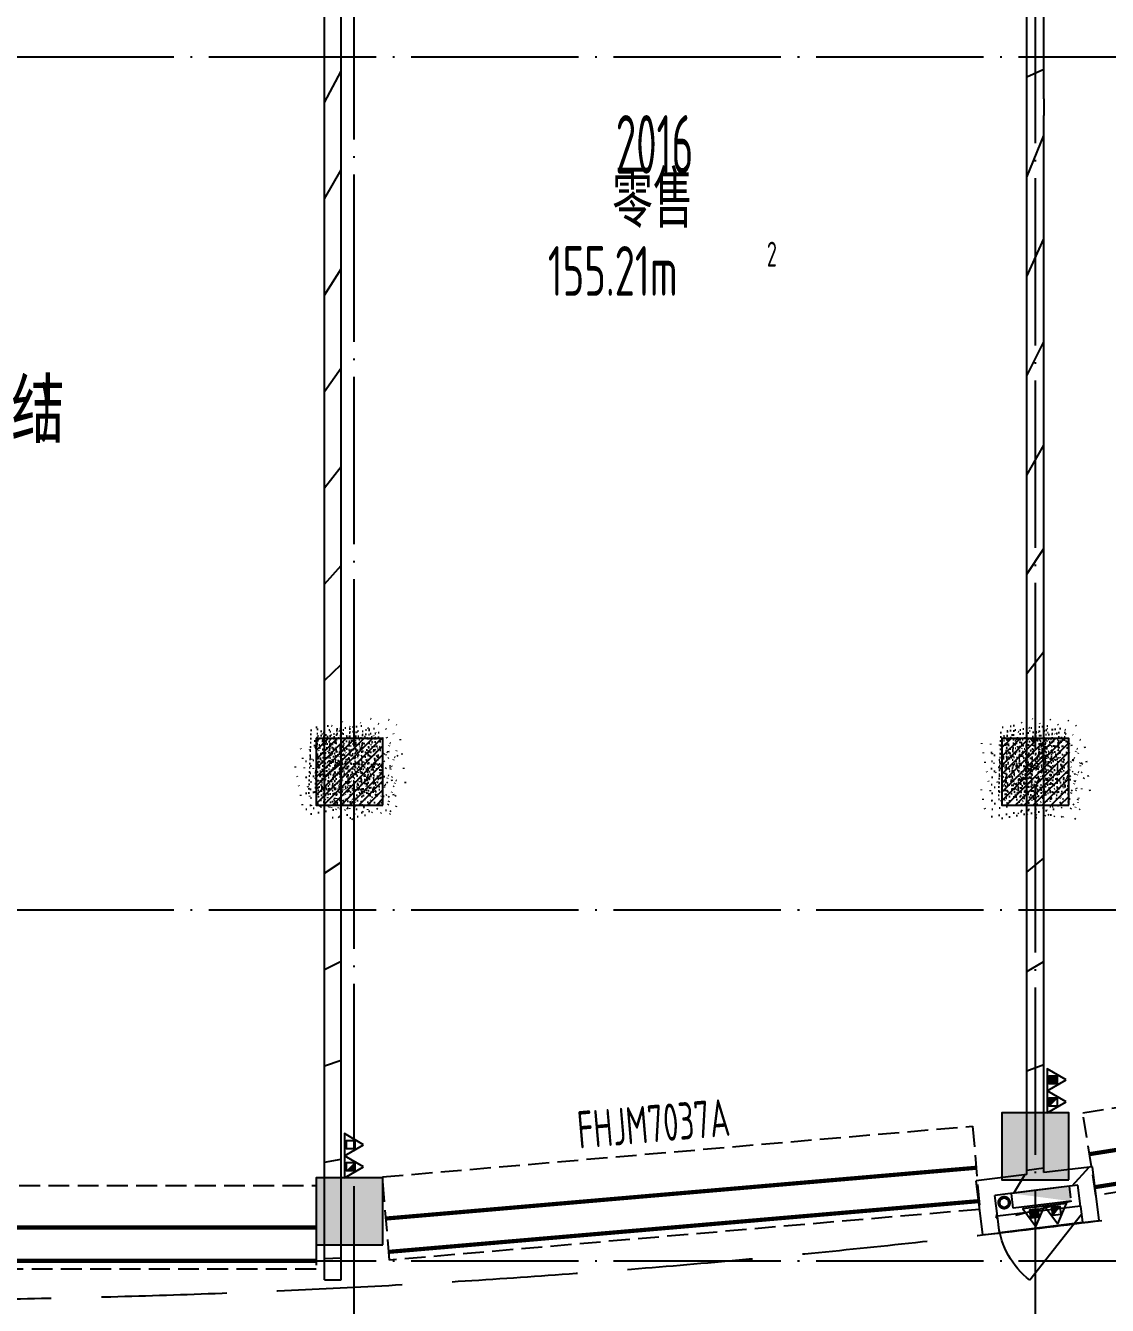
# Model space of a CAD drawing. Header units: inches. Extents: x 0 to 1813292486, y 0 to 3473589894.
# Drawn here: x 600622113 to 600635047, y 3473256286 to 3473271594 of the extents above; entities that cross this region are included whole.
import ezdxf
from ezdxf.enums import TextEntityAlignment as Align

# ---------------------------------------------------------------- set-up
doc = ezdxf.new("R2010")
doc.units = ezdxf.units.IN
doc.header["$LTSCALE"] = 1000
doc.header["$MEASUREMENT"] = 0
for name, pattern in [('AX-MALL-GIRD-200$0$DOTE', [2.4200000000000004, 2, -0.2, 0.02, -0.2]), ('AX-MALL-WALL-P02-QT$0$Ax-Dxs-Wall-P01-150$0$DASH', [0.35, 0.25, -0.1]), ('AX-MALL-WALL-P02-QT$0$DASH', [0.35, 0.25, -0.1])]:
    doc.linetypes.add(name, pattern=pattern)
for name, color, linetype in [('A-Anno-Note', 241, 'Continuous'), ('AX-MALL-DIM-P02$0$A-Anno-Dims', 3, 'Continuous'), ('AX-MALL-DIM-P02$0$A-Detl-Thin', 131, 'Continuous'), ('AX-MALL-GIRD-200$0$A-Grid', 222, 'AX-MALL-GIRD-200$0$DOTE'), ('AX-MALL-P02-200$0$A-Anno-Note', 241, 'Continuous'), ('AX-MALL-WALL-P02$0$A-Anno-Note', 241, 'Continuous'), ('AX-MALL-WALL-P02-QT$0$A-Detl-Fine', 152, 'Continuous'), ('AX-MALL-WALL-P02-QT$0$A-Detl-Thin', 131, 'Continuous'), ('AX-MALL-WALL-P02-QT$0$A-Wall', 2, 'Continuous'), ('AX-MALL-WALL-P02-QT$0$A-Wall-Patt', 13, 'Continuous'), ('AX-MALL-WALL-P02-QT$0$A-Wind', 4, 'Continuous'), ('AX-MALL-WORD-P02$0$A-Anno-Note', 241, 'Continuous'), ('AX-MALL-WORD-P02$0$A-Spac-Iden', 231, 'Continuous'), ('AX-MALL-WORD-P02$0$A-Wind-Iden', 11, 'Continuous'), ('AX-MALL-ZTKD-P02$0$A-Anno-Note', 241, 'Continuous'), ('PX-MALL-P02-LG$0$P-Exsh', 31, 'Continuous'), ('PX-MALL-P02-LG$0$P-Hydt-Boxx', 221, 'Continuous'), ('PX-MALL-P02-LG$0$P-Hydt-Pipe', 221, 'Continuous'), ('PX-MALL-P02-LG$0$P-Pipe-Risr', 7, 'Continuous'), ('PX-MALL-P02-LG$0$P-Pipe-Risr-Arch', 6, 'Continuous'), ('PX-MALL-P02-LG$0$P-Pipe-Risr-W100', 6, 'Continuous'), ('PX-MALL-P02-LG$0$P-Pipe-Risr-W50', 6, 'Continuous'), ('SX-MALL-WALL-R-BZ$0$S-COLU', 30, 'Continuous'), ('SX-MALL-WALL-R-BZ$0$S-COLU-LSZ', 30, 'Continuous'), ('SX-MALL-WALL-R-BZ$0$S-PATT-BMCO', 7, 'Continuous'), ('SX-MALL-WALL-R-BZ$0$S-PATT-WALL', 83, 'Continuous')]:
    doc.layers.add(name, color=color, linetype=linetype)
doc.styles.add('AX-MALL-DIM-P02$0$_TCH_DIM_T3', font='gbenor.shx')
doc.styles.add('AX-MALL-WORD-P02$0$_TCH_DIM', font='gbenor.shx')
doc.styles.add('AX-MALL-WORD-P02$0$_TCH_SPACE', font='gbenor.shx', dxfattribs={"bigfont": 'gbcbig.shx'})
doc.styles.add('AX-MALL-WORD-P02$0$_TCH_WINDOW', font='gbenor.shx', dxfattribs={"bigfont": 'gbcbig.shx'})
doc.styles.add('AX-MALL-WORD-P02$0$STANDARD', font='gbenor.shx', dxfattribs={"bigfont": 'gbcbig.shx'})
doc.styles.add('PX-MALL-P02-LG$0$jzfz', font='gbenor.shx', dxfattribs={"bigfont": 'gbcbig.shx'})
doc.dimstyles.new('AX-MALL-DIM-P02$0$_TCH_ARCH&&180', dxfattribs={"dimtxt": 535.5, "dimasz": 270, "dimexe": 450, "dimexo": 450, "dimgap": 137.25, "dimtad": 1, "dimdec": 0, "dimzin": 0, "dimdsep": 46, "dimtxsty": 'AX-MALL-DIM-P02$0$_TCH_DIM_T3', "dimblk": 'AX-MALL-DIM-P02$0$_ArchTick', "dimcen": 0.09, "dimclrt": 7, "dimazin": 2, "dimtfac": 1, "dimtdec": 0, "dimtix": 1, "dimtmove": 2, "dimatfit": 3, "dimfxl": 500, "dimtolj": 1, "dimtzin": 0, "dimarcsym": 0})
pattern_1 = [(24.56816130816271, (600578611.2237192, 3473080110.365553), (-31.18316059493327, 68.21004687955141), []), (29.56816130816269, (600578611.2237192, 3473080110.365553), (97.53445421719282, -46.37920051396389), [11.25, -123.75]), (334.5681613081628, (600578611.2237192, 3473080110.365553), (19.88439777927527, 112.9961142827297), [9, -99]), (80.01956130816268, (600578619.3515904, 3473080106.50062), (117.4189029658641, 66.61682168402376), [9.5610285, -105.1713168]), (25.75236130816271, (600578621.6965042, 3473080138.478197), (141.3476152528434, -79.15081592627133), [16.875, -185.625]), (76.20376130816268, (600578633.4754679, 3473080131.882288), (182.3878362876093, 87.98253897351975), [14.3415432, -157.75695]), (330.7523613081627, (600578621.6965042, 3473080138.478197), (182.3877676281842, 87.98268140648725), [13.49999999999997, -148.4999999999995]), (0.5681613081627113, (600578633.1346302, 3473080126.213644), (62.82047319493842, -87.84980448085341), [11.24999999999997, -123.7499999999997]), (305.5681613081627, (600578633.1346302, 3473080126.213644), (72.17288941707483, 89.18848104565322), [8.999999999999966, -98.99999999999973]), (51.01956130816269, (600578638.3696649, 3473080118.892823), (134.9933625472827, 1.338571315216136), [9.561028499999967, -105.1713167999997]), (17.06816130816274, (600578611.2237192, 3473080110.365553), (19.14085715648196, 46.15589493569758), [0.75, -97.8, 0.75, -100.5, 0.75, -99.375]), (347.0681613081627, (600578611.2237192, 3473080110.365553), (57.63084700165395, 41.66442755963357), [0.7499999999999979, -57.29999999999986, 0.7499999999999979, -95.54999999999973, 0.7499999999999979, -37.87499999999986]), (307.0681613081626, (600578579.8781208, 3473080122.042708), (73.85474000760384, -31.12342332406966), [0.75, -37.5, 0.75, -117, 0.75, -155.25]), (297.0681613081627, (600578565.8217986, 3473080127.2791), (87.21641676177077, -16.46683783357052), [0.75, -48.75, 0.75, -77.69999999999999, 0.75, -110.25])]
pattern_2 = [(45, (0, 359.0227), (-353.55353201463, 353.55353201463), [])]

# ---------------------------------------------------------------- blocks, each defined once
blk = doc.blocks.new('AX-MALL-WORD-P02')
at = {"layer": 'AX-MALL-WORD-P02$0$A-Anno-Note'}
for s, height, rotation, style, width, p in [('2016', 700, 339.5681613092015, 'AX-MALL-WORD-P02$0$STANDARD', 0.6, (600449484.8918779, 3473108797.201736)), ('结', 675.177304964539, 339.5681613331429, 'AX-MALL-WORD-P02$0$_TCH_DIM', 0.7, (600441612.7081481, 3473108368.539281)), (')', 595, 339.5681613331429, 'AX-MALL-WORD-P02$0$_TCH_DIM', 0.7, (600441935.1063467, 3473108248.436492))]:
    blk.add_text(s, height=height, rotation=rotation, dxfattribs=dict(at, style=style, width=width)).set_placement(p)
at = {"layer": 'AX-MALL-WORD-P02$0$A-Anno-Note', "style": 'AX-MALL-WORD-P02$0$STANDARD'}
blk.add_text('零售', height=675.177304964539, rotation=339.5681613092015, dxfattribs=at).set_placement((600449220.5060718, 3473108209.680972))
at = {"layer": 'AX-MALL-WORD-P02$0$A-Spac-Iden', "style": 'AX-MALL-WORD-P02$0$_TCH_SPACE', "width": 0.7}
for s, height, p in [('155.21m', 595, (600448214.0030861, 3473107710.912756)), ('2', 297.5, (600450789.4823455, 3473107124.968574))]:
    blk.add_text(s, height=height, rotation=339.5681613093329, dxfattribs=at).set_placement(p)
at = {"layer": 'AX-MALL-WORD-P02$0$A-Wind-Iden', "style": 'AX-MALL-WORD-P02$0$_TCH_WINDOW', "width": 0.7}
blk.add_text('FHJM7037A', height=446.25, rotation=344.4860253286417, dxfattribs=at).set_placement((600445002.4164035, 3473098020.372301))
blk = doc.blocks.new('AX-MALL-GIRD-200')
at = {"layer": 'AX-MALL-GIRD-200$0$A-Grid'}
for p, q in [((600239047.6805397, 3473188679.873316), (600596943.6846381, 3473055353.110034)), ((600235486.9336561, 3473179121.574219), (600593382.9377552, 3473045794.810937)), ((600234020.7437632, 3473175185.804002), (600591916.7478616, 3473041859.04072)), ((600458372.2544507, 3473141628.349212), (600419642.7155019, 3473037664.622131)), ((600427279.9838982, 3473034819.515553), (600466009.5228474, 3473138783.242634))]:
    blk.add_line(p, q, dxfattribs=at)
blk = doc.blocks.new('*U90')
at = {"layer": 'AX-MALL-WALL-P02-QT$0$A-Detl-Fine', "color": 152, "linetype": 'AX-MALL-WALL-P02-QT$0$Ax-Dxs-Wall-P01-150$0$DASH'}
blk.add_lwpolyline([(-999.9999999802055, 13313.50470895151), (-999.9999999740688, 5960.840398866126), (2.220588157797465e-08, 5960.8403988624), (1.606917976459954e-08, 13313.50470895524)], close=True, dxfattribs=at)
at = {"layer": 'AX-MALL-WALL-P02-QT$0$A-Detl-Thin', "linetype": 'AX-MALL-WALL-P02-QT$0$Ax-Dxs-Wall-P01-150$0$DASH', "const_width": 49.99999999999998}
for points in [[(-899.9999999777941, 5960.8403988624), (-899.9999999839308, 13313.50470894779)], [(-499.9999999740688, 5960.840398866126), (-499.9999999802055, 13313.50470895151)]]:
    blk.add_lwpolyline(points, dxfattribs=at)
blk = doc.blocks.new('*U91')
at = {"layer": 'AX-MALL-WALL-P02-QT$0$A-Detl-Fine', "color": 152, "linetype": 'AX-MALL-WALL-P02-QT$0$Ax-Dxs-Wall-P01-150$0$DASH'}
blk.add_lwpolyline([(-999.9999999817767, 12891.77459763561), (-999.9999999746326, 5809.51490769438), (2.164210854971316e-08, 5809.514907690655), (1.449802766728681e-08, 12891.77459763934)], close=True, dxfattribs=at)
at = {"layer": 'AX-MALL-WALL-P02-QT$0$A-Detl-Thin', "linetype": 'AX-MALL-WALL-P02-QT$0$Ax-Dxs-Wall-P01-150$0$DASH', "const_width": 49.99999999999998}
for points in [[(-899.9999999783579, 5809.514907690655), (-899.999999985502, 12891.77459763189)], [(-499.9999999746326, 5809.51490769438), (-499.9999999817767, 12891.77459763561)]]:
    blk.add_lwpolyline(points, dxfattribs=at)
blk = doc.blocks.new('*U92')
at = {"layer": 'AX-MALL-WALL-P02-QT$0$A-Detl-Fine', "color": 152, "linetype": 'AX-MALL-WALL-P02-QT$0$Ax-Dxs-Wall-P01-150$0$DASH'}
blk.add_lwpolyline([(-999.9999999737013, 15059.51490586226), (-999.9999999729562, 6259.514908188981), (2.331853465875611e-08, 6259.514908185256), (2.257343112432864e-08, 15059.51490586598)], close=True, dxfattribs=at)
at = {"layer": 'AX-MALL-WALL-P02-QT$0$A-Detl-Thin', "linetype": 'AX-MALL-WALL-P02-QT$0$Ax-Dxs-Wall-P01-150$0$DASH', "const_width": 49.99999999999998}
for points in [[(-899.9999999766815, 6259.514908185256), (-899.9999999774266, 15059.51490585853)], [(-499.9999999729562, 6259.514908188981), (-499.9999999737013, 15059.51490586226)]]:
    blk.add_lwpolyline(points, dxfattribs=at)
blk = doc.blocks.new('SX-MALL-WALL-R-BZ')
at = {"layer": 'SX-MALL-WALL-R-BZ$0$S-PATT-BMCO'}
h = blk.add_hatch(color=256, dxfattribs=at)
h.dxf.hatch_style = 1
h.paths.add_polyline_path([(600442404.8573385, 3473097763.631351), (600442684.1316042, 3473098513.301868), (600441934.4610868, 3473098792.576134), (600441655.1868212, 3473098042.905617)])
h = blk.add_hatch(color=256, dxfattribs=at)
h.dxf.hatch_style = 1
h.paths.add_polyline_path([(600450359.8761798, 3473095628.250534), (600450639.1504452, 3473096377.921052), (600449889.4799278, 3473096657.195317), (600449610.2056624, 3473095907.524799)])
at = {"layer": 'SX-MALL-WALL-R-BZ$0$S-PATT-WALL'}
h = blk.add_hatch(dxfattribs=at)
h.set_pattern_fill('钢筋混凝土', color=256, scale=15, pattern_type=2)
h.set_pattern_definition(pattern_1)
h.paths.add_polyline_path([(600444239.6892631, 3473102688.966655), (600444518.9635276, 3473103438.637171), (600443769.29301, 3473103717.911436), (600443490.0187454, 3473102968.24092)])
h = blk.add_hatch(dxfattribs=at)
h.set_pattern_fill('钢筋混凝土', color=256, scale=15, pattern_type=2)
h.set_pattern_definition(pattern_1)
h.paths.add_polyline_path([(600451923.8120666, 3473099826.405435), (600452203.086331, 3473100576.075951), (600451453.4158134, 3473100855.350216), (600451174.1415489, 3473100105.6797)])
at = {"layer": 'SX-MALL-WALL-R-BZ$0$S-COLU'}
for points in [[(600444239.6892631, 3473102688.966655), (600444518.9635276, 3473103438.637171), (600443769.29301, 3473103717.911436), (600443490.0187454, 3473102968.24092)], [(600451923.8120666, 3473099826.405435), (600452203.086331, 3473100576.075951), (600451453.4158134, 3473100855.350216), (600451174.1415489, 3473100105.6797)]]:
    blk.add_lwpolyline(points, close=True, dxfattribs=at)
at = {"layer": 'SX-MALL-WALL-R-BZ$0$S-COLU-LSZ'}
for points in [[(600442404.8573385, 3473097763.631351), (600442684.1316042, 3473098513.301868), (600441934.4610868, 3473098792.576134), (600441655.1868212, 3473098042.905617)], [(600450359.8761798, 3473095628.250534), (600450639.1504452, 3473096377.921052), (600449889.4799278, 3473096657.195317), (600449610.2056624, 3473095907.524799)]]:
    blk.add_lwpolyline(points, close=True, dxfattribs=at)
blk = doc.blocks.new('SX-MALL-WALL-R-2F~3F')
blk.add_blockref('SX-MALL-WALL-R-BZ', (-1.192092895507812e-06, -9.5367431640625e-07))
blk = doc.blocks.new('SX-MALL-WALL-2F~3F')
blk.add_blockref('SX-MALL-WALL-R-2F~3F', (0, 0))
blk = doc.blocks.new('AX-MALL-WALL-P02-QT$0$$DorLib2D$00000114')
at = {"color": 0}
blk.add_line((0.4999999999999964, 3.552713678800501e-15), (-0.2071067811864751, 0.7071067811864857), dxfattribs=at)
blk.add_arc((0.5000000000013856, -1.154631945610163e-12), 1.000000000001696, 135, 180, dxfattribs=at)
blk = doc.blocks.new('AX-MALL-WALL-P02-QT')
at = {"layer": 'AX-MALL-WALL-P02-QT$0$A-Wall-Patt'}
h = blk.add_hatch(dxfattribs=at)
h.set_pattern_fill('普通砖', color=256, scale=200, style=0)
h.set_pattern_definition(pattern_2)
h.paths.add_polyline_path([(600441789.28658, 3473097543.506347), (600448344.261285, 3473115139.367795), (600448316.6980251, 3473115256.349466), (600448191.7529389, 3473115302.895176), (600441601.8689507, 3473097613.324914)])
h = blk.add_hatch(dxfattribs=at)
h.set_pattern_fill('普通砖', color=256, scale=200, style=0)
h.set_pattern_definition(pattern_2)
h.paths.add_polyline_path([(600454495.2043418, 3473107779.26965), (600454592.5200498, 3473107849.528124), (600456320.5295677, 3473112488.114453), (600456250.0936083, 3473112585.496279), (600456133.1119386, 3473112557.933019), (600454370.3914919, 3473107826.170329)])
h = blk.add_hatch(dxfattribs=at)
h.set_pattern_fill('普通砖', color=256, scale=200, style=0)
h.set_pattern_definition(pattern_2)
h.paths.add_polyline_path([(600449991.4088639, 3473095773.505507), (600450108.8632256, 3473095813.813601), (600454522.7014835, 3473107662.110495), (600454495.2043418, 3473107779.26965), (600454370.3914919, 3473107826.170329), (600449912.9931644, 3473095860.942862)])
h = blk.add_hatch(dxfattribs=at)
h.set_pattern_fill('普通砖', color=256, scale=200, style=0)
h.set_pattern_definition(pattern_2)
h.paths.add_polyline_path([(600454495.2043418, 3473107779.26965), (600454522.7014835, 3473107662.110495), (600454592.520047, 3473107849.528125)])
h = blk.add_hatch(dxfattribs=at)
h.set_pattern_fill('普通砖', color=256, scale=200, style=0)
h.set_pattern_definition(pattern_2)
h.paths.add_polyline_path([(600449166.5219787, 3473095372.003654), (600449407.759915, 3473095519.666304), (600449466.2444694, 3473095762.729169), (600449318.5818202, 3473096003.967105)])
h = blk.add_hatch(dxfattribs=at)
h.set_pattern_fill('普通砖', color=256, scale=200, style=0)
h.set_pattern_definition(pattern_2)
h.paths.add_polyline_path([(600449991.4088639, 3473095773.505507), (600449912.9931644, 3473095860.942862), (600449318.5818202, 3473096003.967105), (600449466.2444694, 3473095762.729169), (600449952.3702017, 3473095645.76006)])
h = blk.add_hatch(dxfattribs=at)
h.set_pattern_fill('普通砖', color=256, scale=200, style=0)
h.set_pattern_definition(pattern_2)
h.paths.add_polyline_path([(600450438.4959339, 3473095528.790951), (600450679.7338701, 3473095676.4536), (600450108.8632256, 3473095813.813601), (600449991.4088639, 3473095773.505507), (600449952.3702017, 3473095645.76006)])
h = blk.add_hatch(dxfattribs=at)
h.set_pattern_fill('普通砖', color=256, scale=200, style=0)
h.set_pattern_definition(pattern_2)
h.paths.add_polyline_path([(600450380.0113794, 3473095285.728085), (600450527.6740285, 3473095044.490149), (600450679.7338701, 3473095676.4536), (600450438.4959339, 3473095528.790951)])
h = blk.add_hatch(dxfattribs=at)
h.set_pattern_fill('普通砖', color=256, scale=200, style=0)
h.set_pattern_definition(pattern_2)
h.paths.add_polyline_path([(600449166.5219787, 3473095372.003654), (600449360.9722711, 3473095325.216011), (600449407.759915, 3473095519.666304)])
h = blk.add_hatch(dxfattribs=at)
h.set_pattern_fill('普通砖', color=256, scale=200, style=0)
h.set_pattern_definition(pattern_2)
h.paths.add_polyline_path([(600450380.0113794, 3473095285.728085), (600450333.2237355, 3473095091.277793), (600450527.6740285, 3473095044.490149)])
at = {"layer": 'AX-MALL-WALL-P02-QT$0$A-Detl-Thin', "linetype": 'AX-MALL-WALL-P02-QT$0$DASH', "ltscale": 6}
blk.add_lwpolyline([(600457915.8045951, 3473093560.008394, -0.09005069702751382), (600418050.274851, 3473107929.909014)], format="xyb", dxfattribs=at)
at = {"layer": 'AX-MALL-WALL-P02-QT$0$A-Wall'}
for p, q in [((600441601.8689507, 3473097613.324914), (600448191.7529389, 3473115302.895176)), ((600441789.28658, 3473097543.506347), (600448344.261285, 3473115139.367795)), ((600454370.3914919, 3473107826.170329), (600456133.1119386, 3473112557.933019)), ((600454592.5200498, 3473107849.528124), (600456320.5295677, 3473112488.114453)), ((600449912.9931644, 3473095860.942862), (600454370.3914919, 3473107826.170329)), ((600454592.520047, 3473107849.528125), (600454522.7014873, 3473107662.110493)), ((600454592.5200499, 3473107849.528124), (600454592.520047, 3473107849.528125)), ((600450108.8632256, 3473095813.813601), (600454522.7014835, 3473107662.110495)), ((600454522.7014835, 3473107662.110495), (600454522.7014873, 3473107662.110493)), ((600441601.8689507, 3473097613.324914), (600441789.28658, 3473097543.506347)), ((600449166.5219787, 3473095372.003654), (600449318.5818202, 3473096003.967105)), ((600449912.9931644, 3473095860.942862), (600449318.5818202, 3473096003.967105)), ((600450679.7338701, 3473095676.4536), (600450108.8632256, 3473095813.813601)), ((600449407.759915, 3473095519.666304), (600449466.2444694, 3473095762.729169)), ((600449952.3702017, 3473095645.76006), (600449466.2444694, 3473095762.729169)), ((600450438.4959339, 3473095528.790951), (600449952.3702017, 3473095645.76006)), ((600450527.6740285, 3473095044.490149), (600450679.7338701, 3473095676.4536)), ((600449360.9722711, 3473095325.216011), (600449407.7599148, 3473095519.666304)), ((600450380.0113794, 3473095285.728085), (600450438.4959339, 3473095528.790951)), ((600449166.5219787, 3473095372.003654), (600449360.9722711, 3473095325.216011)), ((600450380.0113794, 3473095285.728085), (600450333.2237355, 3473095091.277793)), ((600450333.2237355, 3473095091.277793), (600450527.6740285, 3473095044.490149))]:
    blk.add_line(p, q, dxfattribs=at)
at = {"layer": 'AX-MALL-WALL-P02-QT$0$A-Wind'}
for p, q in [((600450380.0113791, 3473095285.728086), (600449407.7599148, 3473095519.666304)), ((600450333.2237355, 3473095091.277793), (600449360.9722711, 3473095325.216011))]:
    blk.add_line(p, q, dxfattribs=at)
at = {"layer": 'AX-MALL-WALL-P02-QT$0$A-Detl-Thin'}
blk.add_blockref('SX-MALL-WALL-2F~3F', (0, 0), dxfattribs=at)
at = {"layer": 'AX-MALL-WALL-P02-QT$0$A-Detl-Thin', "color": 5, "xscale": -1}
for name, p, rotation in [('*U92', (600427789.5534439, 3473103961.658553), 249.568161319517), ('*U91', (600437083.4674959, 3473100079.830512), 254.4860252387132), ('*U90', (600444954.6023726, 3473097502.526677), 258.5544558174664)]:
    blk.add_blockref(name, p, dxfattribs=dict(at, rotation=rotation))
at = {"layer": 'AX-MALL-WALL-P02-QT$0$A-Wind'}
blk.add_blockref('AX-MALL-GIRD-200', (0, 0), dxfattribs=at)
at = {"layer": 'AX-MALL-WALL-P02-QT$0$A-Wind', "xscale": -1000, "yscale": 1000, "zscale": 200, "rotation": 166.4709573461936}
blk.add_blockref('AX-MALL-WALL-P02-QT$0$$DorLib2D$00000114', (600449870.4918251, 3473095305.472048), dxfattribs=at)
blk = doc.blocks.new('AX-MALL-WALL-P02')
at = {"layer": 'AX-MALL-WALL-P02$0$A-Anno-Note'}
blk.add_blockref('AX-MALL-WORD-P02', (0, 0), dxfattribs=at)
blk.add_blockref('AX-MALL-WALL-P02-QT', (0, 0), dxfattribs=at)
blk = doc.blocks.new('PX-MALL-P02-LG$0$XHS1')
at = {"layer": 'PX-MALL-P02-LG$0$P-Hydt-Boxx', "ltscale": 0.7}
for p, q in [((350.0030006170273, 240), (-332.898939371109, 327.2950124740601)), ((350.0030006170273, 240), (-349.9969996213913, 240)), ((-349.9969997406006, 239.9999995231628), (-349.9969996213913, 60)), ((350.0030003786087, 200), (350.003000497818, 60)), ((350.0030006170273, 60), (-349.996999502182, 60))]:
    blk.add_line(p, q, dxfattribs=at)
blk.add_solid([(350.0030006170273, 240), (350.0030002593994, 60.00000047683716), (-349.9969996213913, 60)], dxfattribs=at)
blk = doc.blocks.new('PX-MALL-P02-LG$0$MHQ')
at = {"layer": 'PX-MALL-P02-LG$0$P-Exsh', "ltscale": 0.7}
h = blk.add_hatch(dxfattribs=at)
h.set_pattern_fill('ANSI31', color=256, scale=25, style=0)
h.set_pattern_definition([(45, (-160019.2306599375, -42228.3236173685), (-28.0633003783411, 28.0633003783411), [])])
h.paths.add_polyline_path([(-75.0000000015425, 185.1731819980414), (75, 185.1731819980414), (75, 35.17318199802685), (-75.0000000015425, 35.17318199802685)])
for points in [[(0, 346.4101615137042), (-200, -1.455191522836685e-11), (200, -1.455191522836685e-11)], [(0, 346.4101615137042), (-200, -1.455191522836685e-11), (200, -1.455191522836685e-11)], [(0, 346.4101615137042), (-200, -1.455191522836685e-11), (200, -1.455191522836685e-11)], [(-75.0000000015425, 185.1731819980414), (75, 185.1731819980414), (75, 35.17318199802685), (-75.0000000015425, 35.17318199802685)]]:
    blk.add_lwpolyline(points, close=True, dxfattribs=at)
blk = doc.blocks.new('PX-MALL-P02-LG$0$20200929200250')
at = {"layer": 'PX-MALL-P02-LG$0$P-Exsh', "ltscale": 0.7, "xscale": 0.6600000001490116, "yscale": 0.6600000001490116, "zscale": 0.6600000001490116}
for p in [(-132.0000001192093, 40), (131.9999997615814, 40)]:
    blk.add_blockref('PX-MALL-P02-LG$0$MHQ', p, dxfattribs=at)
blk = doc.blocks.new('PX-MALL-P02-LG$0$20211220143732')
at = {"layer": 'PX-MALL-P02-LG$0$P-Exsh'}
blk.add_blockref('PX-MALL-P02-LG$0$20200929200250', (-374.9999999407155, 219.6219584928522), dxfattribs=at)
at = {"layer": 'PX-MALL-P02-LG$0$P-Hydt-Boxx', "ltscale": 0.7, "xscale": -1}
blk.add_blockref('PX-MALL-P02-LG$0$XHS1', (-349.9969999989844, 0), dxfattribs=at)
blk = doc.blocks.new('PX-MALL-P02-LG$0$P-Risr')
at = {"layer": 'PX-MALL-P02-LG$0$P-Pipe-Risr-W50'}
h = blk.add_hatch(color=0, dxfattribs=at)
edge = h.paths.add_edge_path()
edge.add_ellipse((0, 0), major_axis=(47.05795628796547, 47.05795628796547), ratio=0.9999999999999695, start_angle=225.0000000000009, end_angle=405.0000000000009, ccw=False)
edge.add_ellipse((0, 0), major_axis=(47.05795628796764, 47.05795628796764), ratio=0.9999999999998785, start_angle=133.9675974886221, end_angle=225.0000000000035, ccw=False)
edge.add_line((-66.53919663240958, 1.199087783927098), (-54.4367953546693, 1.199087783927098))
edge.add_ellipse((0, 0), major_axis=(-38.50196423560672, 38.50196423560672), ratio=0.9999999999999859, start_angle=43.73814098242129, end_angle=134.9999999999996)
edge.add_ellipse((0, 0), major_axis=(38.50196423561096, 38.50196423561096), ratio=0.9999999999998216, start_angle=225.0000000000051, end_angle=405.0000000000051)
edge.add_ellipse((0, 0), major_axis=(38.50196423560679, 38.50196423560679), ratio=0.9999999999999831, start_angle=45.00000000000048, end_angle=133.7381409824204)
edge.add_line((-54.43679535467527, 1.199087783927098), (-66.53919663241555, 1.199087783927098))
edge.add_ellipse((0, 0), major_axis=(-47.05795628796762, 47.05795628796762), ratio=0.9999999999998742, start_angle=-45.00000000000358, end_angle=43.967597488629224, ccw=False)
at = {"layer": 'PX-MALL-P02-LG$0$P-Pipe-Risr-Arch', "ltscale": 0.7}
blk.add_circle((0, 0), 59.29000000000001, dxfattribs=at)
at = {"layer": 'PX-MALL-P02-LG$0$P-Pipe-Risr-W100', "color": 0, "const_width": 15}
blk.add_lwpolyline([(-75, 0, 1), (75, 0, 1)], format="xyb", close=True, dxfattribs=at)
at = {"layer": 'PX-MALL-P02-LG$0$P-Pipe-Risr-W50'}
blk.add_circle((0, 0), 54.45000000000001, dxfattribs=at)
at = {"layer": 'PX-MALL-P02-LG$0$P-Pipe-Risr', "style": 'PX-MALL-P02-LG$0$jzfz', "width": 0.6, "flags": 1}
for tag, p in [('SYS-MARK', (0.3310501334344735, -45.65933377496549)), ('RANGE', (0.3337570973526454, -45.67887874227017))]:
    blk.add_attdef(tag, text='', height=0.015625, dxfattribs=at).set_placement(p, align=Align.MIDDLE)
blk = doc.blocks.new('PX-MALL-P02-LG')
at = {"layer": 'PX-MALL-P02-LG$0$P-Exsh'}
for name, p, rotation in [('PX-MALL-P02-LG$0$20200929200250', (600442307.7480377, 3473098935.239554), 249.5681612564811), ('PX-MALL-P02-LG$0$20200929200250', (600450450.1845084, 3473096730.040171), 249.5681612564811), ('PX-MALL-P02-LG$0$20211220143732', (600449674.7310545, 3473095774.276613), 166.4709578792314)]:
    blk.add_blockref(name, p, dxfattribs=dict(at, rotation=rotation))
at = {"layer": 'PX-MALL-P02-LG$0$P-Hydt-Pipe', "color": 221, "xscale": -1, "rotation": 256.4709572666581}
blk.add_blockref('PX-MALL-P02-LG$0$P-Risr', (600449540.075794, 3473095642.110201), dxfattribs=at)
blk = doc.blocks.new('AX-MALL-ZTKD-P02')
at = {"layer": 'AX-MALL-ZTKD-P02$0$A-Anno-Note'}
blk.add_blockref('AX-MALL-GIRD-200', (0, 0), dxfattribs=at)
blk = doc.blocks.new('AX-MALL-DIM-P02$0$_ArchTick')
at = {"color": 0, "linetype": 'ByBlock', "const_width": 0.4}
blk.add_lwpolyline([(-0.5, -0.5), (0.5, 0.5)], dxfattribs=at)
blk = doc.blocks.new('*D1291')
at = {"layer": 'AX-MALL-DIM-P02$0$A-Anno-Dims', "color": 0, "lineweight": -2, "transparency": 16777216}
for p, q in [((600439098.3405752, 3473117676.679412), (600438665.4672649, 3473116514.694944)), ((600438822.5590391, 3473116936.38461), (600447678.0420271, 3473113637.457351)), ((600447953.8235635, 3473114377.752153), (600447520.9502529, 3473113215.767685))]:
    blk.add_line(p, q, dxfattribs=at)
at = {"layer": 'AX-MALL-DIM-P02$0$A-Anno-Dims', "color": 0, "lineweight": -2, "transparency": 16777216, "xscale": 270, "yscale": 270, "zscale": 270}
for p, rotation in [((600438822.5590391, 3473116936.38461), 159.5681613137743), ((600447678.0420271, 3473113637.457351), 339.5681613137743)]:
    blk.add_blockref('AX-MALL-DIM-P02$0$_ArchTick', p, dxfattribs=dict(at, rotation=rotation))
at = {"layer": 'AX-MALL-DIM-P02$0$A-Anno-Dims', "color": 7, "transparency": 16777216, "insert": (600443391.6831301, 3473115666.441679), "char_height": 535.5, "attachment_point": 5, "rotation": 339.56816131377434, "style": 'AX-MALL-DIM-P02$0$_TCH_DIM_T3'}
blk.add_mtext('\\A1;9450', dxfattribs=at)
blk = doc.blocks.new('AX-MALL-DIM-P02')
at = {"layer": 'AX-MALL-DIM-P02$0$A-Detl-Thin'}
blk.add_blockref('AX-MALL-ZTKD-P02', (-2.384185791015625e-06, 9.5367431640625e-07), dxfattribs=at)
at = {"layer": 'AX-MALL-DIM-P02$0$A-Anno-Dims'}
dim = blk.add_aligned_dim(p1=(600439255.4323496, 3473118098.369078), p2=(600448110.9153376, 3473114799.441819), distance=-1239.994841413232, dimstyle='AX-MALL-DIM-P02$0$_TCH_ARCH&&180', dxfattribs=at)
dim.commit()
dim.dimension.update_dxf_attribs({"geometry": '*D1291', "text_midpoint": (600443391.6831301, 3473115666.441679)})
blk = doc.blocks.new('AX-MALL-P02-200')
at = {"layer": 'AX-MALL-P02-200$0$A-Anno-Note'}
blk.add_blockref('AX-MALL-WALL-P02', (0, 0), dxfattribs=at)
for name in ['AX-MALL-DIM-P02', 'PX-MALL-P02-LG']:
    blk.add_blockref(name, (0, 0), dxfattribs=at)

msp = doc.modelspace()

# ---------------------------------------------------------------- block references
at = {"layer": 'A-Anno-Note', "rotation": 20.43183869077545}
msp.add_blockref('AX-MALL-P02-200', (1250392458.527329, 9048125.682563305), dxfattribs=at)

doc.saveas('drawing.dxf')
